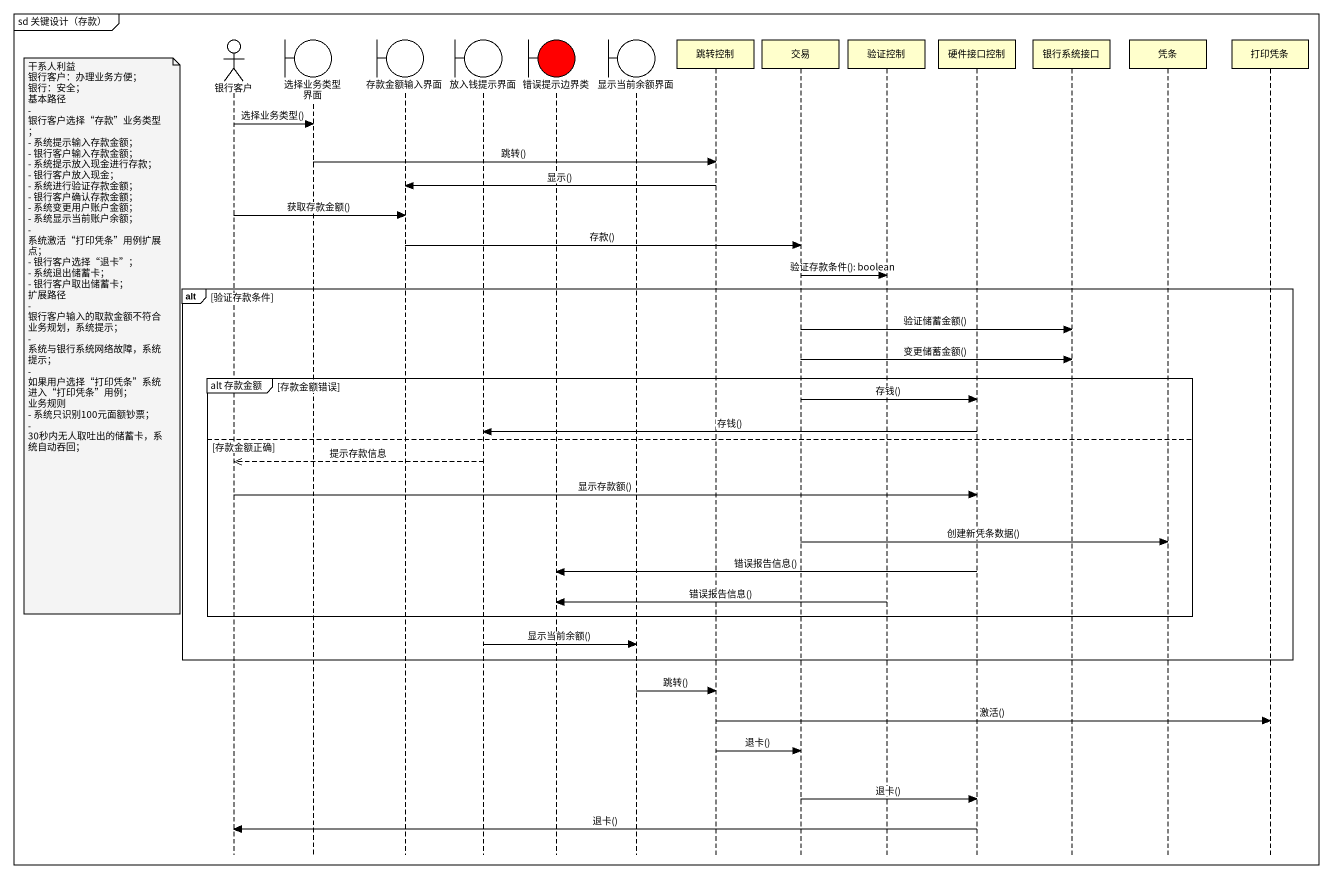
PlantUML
@startuml
mainframe sd 关键设计（存款）
hide footbox
actor 银行客户
boundary "选择业务类型 界面" as 选择业务类型_界面
boundary 存款金额输入界面
boundary 放入钱提示界面
boundary 错误提示边界类 #FF0000
boundary 显示当前余额界面
participant 跳转控制
participant 交易
participant 验证控制
participant 硬件接口控制
participant 银行系统接口
participant 凭条
participant 打印凭条

银行客户 -> 选择业务类型_界面 : 选择业务类型()
选择业务类型_界面 -> 跳转控制 : 跳转()
跳转控制 -> 存款金额输入界面 : 显示()
银行客户 -> 存款金额输入界面 : 获取存款金额()
存款金额输入界面 -> 交易 : 存款()
交易 -> 验证控制 : 验证存款条件(): boolean
alt 验证存款条件
  交易 -> 银行系统接口 : 验证储蓄金额()
  note left of 银行客户
    干系人利益
    银行客户：办理业务方便；
    银行：安全；
    基本路径
    - 银行客户选择“存款”业务类型；
    - 系统提示输入存款金额；
    - 银行客户输入存款金额；
    - 系统提示放入现金进行存款；
    - 银行客户放入现金；
    - 系统进行验证存款金额；
    - 银行客户确认存款金额；
    - 系统变更用户账户金额；
    - 系统显示当前账户余额；
    - 系统激活“打印凭条”用例扩展点；
    - 银行客户选择“退卡”；
    - 系统退出储蓄卡；
    - 银行客户取出储蓄卡；
    扩展路径
    - 银行客户输入的取款金额不符合业务规划，系统提示；
    - 系统与银行系统网络故障，系统提示；
    - 如果用户选择“打印凭条”系统进入“打印凭条”用例；
    业务规则
    - 系统只识别100元面额钞票；
    - 30秒内无人取吐出的储蓄卡，系统自动吞回；
  end note
  交易 -> 银行系统接口 : 变更储蓄金额()
  group alt 存款金额 [存款金额错误]
    交易 -> 硬件接口控制 : 存钱()
    硬件接口控制 -> 放入钱提示界面 : 存钱()
  else 存款金额正确
    放入钱提示界面 -->> 银行客户 : 提示存款信息
    银行客户 -> 硬件接口控制 : 显示存款额()
    交易 -> 凭条 : 创建新凭条数据()
    硬件接口控制 -> 错误提示边界类 : 错误报告信息()
    验证控制 -> 错误提示边界类 : 错误报告信息()
  end
  放入钱提示界面 -> 显示当前余额界面 : 显示当前余额()
end
显示当前余额界面 -> 跳转控制 : 跳转()
跳转控制 -> 打印凭条 : 激活()
跳转控制 -> 交易 : 退卡()
交易 -> 硬件接口控制 : 退卡()
硬件接口控制 -> 银行客户 : 退卡()
@enduml
